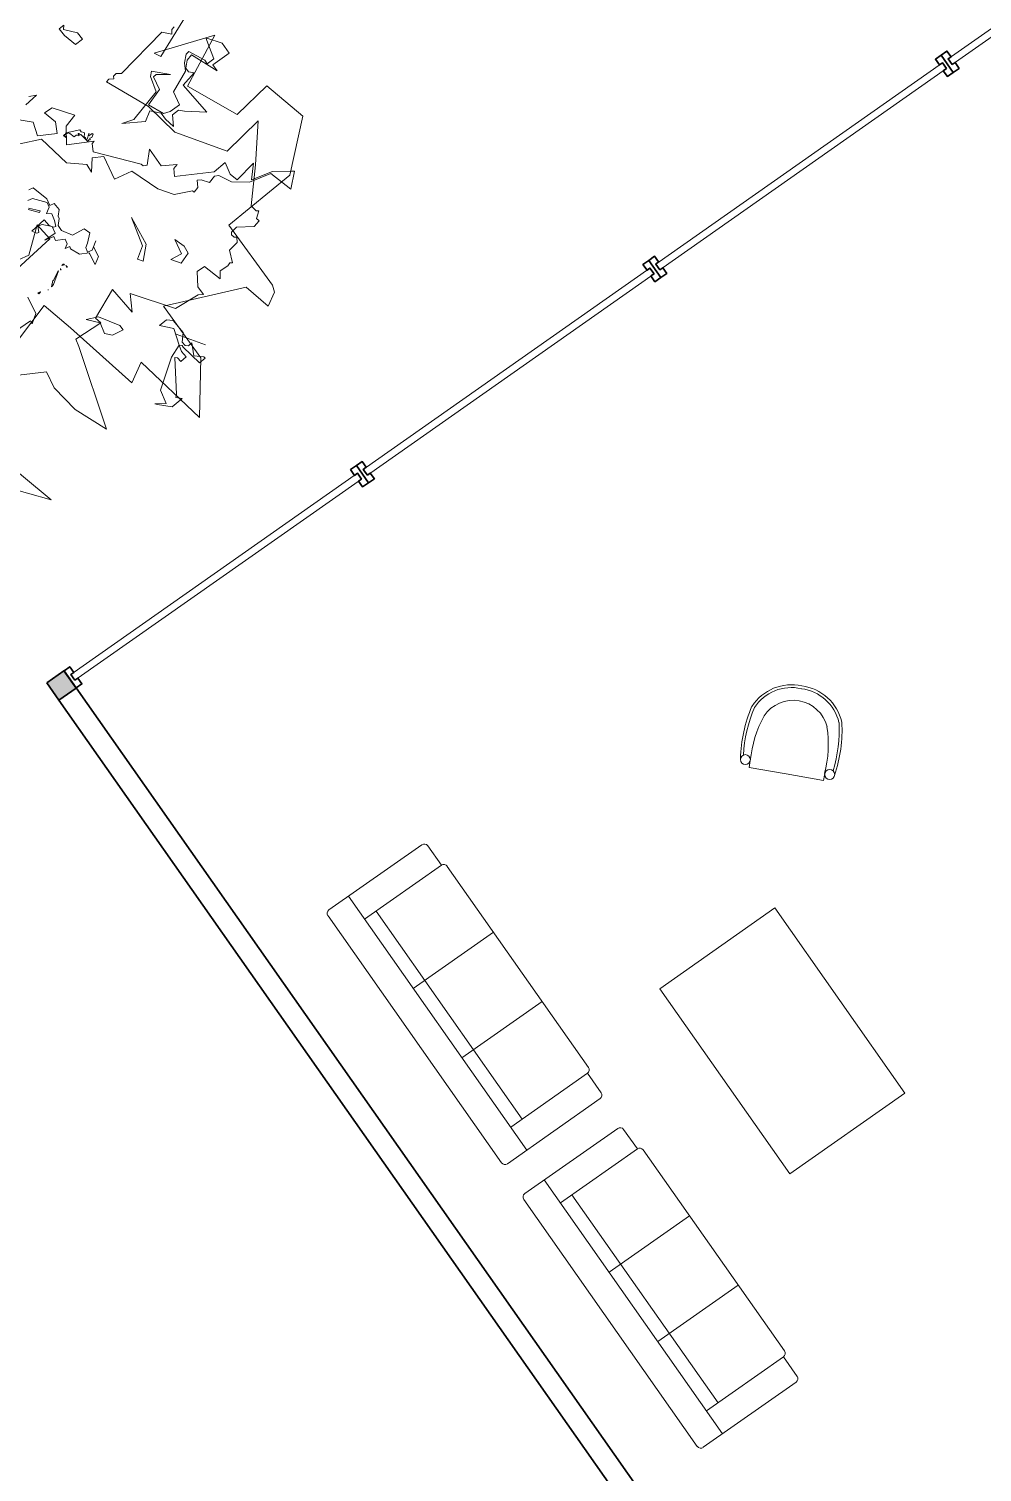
# Model space of a CAD drawing. Header units: metres. Extents: x -71 to 881, y -503 to 661.
# Drawn here: x 164.39 to 171.19, y 484.95 to 495.26 of the extents above; entities that cross this region are included whole.
import ezdxf

# ---------------------------------------------------------------- set-up
doc = ezdxf.new("R2010")
doc.units = ezdxf.units.M
for name, color, linetype, lineweight in [('02. Paredes', 6, 'Continuous', 30), ('03. Esquadria janelas', 2, 'Continuous', 15), ('07. Mobiliário', 51, 'Continuous', 5), ('Parede', 6, 'Continuous', 30)]:
    doc.layers.add(name, color=color, linetype=linetype, lineweight=lineweight)
doc.layers.add('ARBRE', color=100, linetype='Continuous', lineweight=13, true_color=0x00ff3f)

# ---------------------------------------------------------------- blocks, each defined once
blk = doc.blocks.new('WMF2', base_point=(0, 0.01))
at = {"color": 251, "lineweight": 0, "true_color": 0x636466}
for points in [[(52.22, -53.02), (31.88, -54.47), (45.91, -59.56)], [(49.36, -83.76), (46.84, -91.88), (40.14, -89.34), (24.4, -82.93), (24.01, -87.6), (8.81, -80.93), (12.69, -92.64), (23.58, -100.08), (8.83, -109.56), (3.27, -107.44), (3.01, -110.61), (3.9, -111.79), (16.57, -120.44), (8.22, -134.47), (9.81, -146.85), (18.98, -150.2), (22.71, -142.59), (34.39, -144.58), (32.65, -156.43), (43.16, -148.65), (41.63, -148.52), (39.67, -158.01)], [(46.99, -76.49), (41.75, -79.1), (39.13, -76.49), (33.51, -73.76), (26.05, -72.12), (37.25, -86.3), (38.33, -87.51), (34.61, -92.45), (35.99, -92.94), (34.69, -99.75), (29.28, -96.73), (30.97, -100.19), (21.09, -100.49), (17.67, -104.7), (16.66, -105.12), (18.28, -106.23), (19.48, -109.18), (18.41, -110.67), (14.49, -109.41), (15.1, -110.95), (13.93, -112.47), (13.73, -113.15), (13.23, -113.37), (14.72, -115.61), (13.76, -117.64), (14.16, -118.66), (14.68, -118.45), (15.39, -118.76), (15.6, -119.27), (14.94, -120.61), (11.56, -121.96), (10.97, -123.39), (11.67, -123.68), (11.74, -125.32), (12.27, -125.11), (13.58, -125.77), (15.6, -134.05), (18.21, -142.77), (22.11, -134.68), (33.61, -134.71), (40.51, -137.9), (50.45, -139.73), (50.16, -140.44), (49.24, -140.81), (49.44, -141.32), (49.15, -142.04), (48.13, -142.44), (43.19, -153.31), (41.06, -153.59), (41.43, -154.51), (41.13, -155.22)], [(18.5, -90.74), (17.84, -93.61), (20.02, -96.45), (22.98, -96.02), (22.05, -97.63), (20.72, -98), (17.93, -96.37), (17.41, -94.37), (16.65, -93.94), (15.97, -94.11), (15.49, -94.96), (14.21, -92.52), (12.21, -93.06), (11.86, -92.86), (12.6, -91.6), (16.89, -93.51), (17.23, -93.72), (17.84, -93.61), (16.91, -92.52), (15.64, -91.79), (16.37, -90.52), (17.22, -91.02), (17.83, -90.91), (14.87, -83.79), (14.78, -83.17), (13.49, -83.45), (14.87, -81.07), (17.86, -80.56), (18.47, -80.47), (16.28, -81.33), (18.28, -83.52), (18.5, -90.74), (18.5, -90.74)], [(50.63, -92.34), (47.94, -89.66), (47.94, -87.42), (48.41, -87.89), (50.63, -84.84)], [(30.71, -93.26), (29.79, -92.67), (31.51, -90.88), (33.12, -90.61), (34.74, -92.37), (37.69, -92.07), (35.5, -93.43), (30.71, -93.26), (30.71, -93.26)], [(12.72, -95.5), (19.16, -95.5), (12.72, -95.5), (12.72, -95.5)], [(47.28, -95.16), (47.15, -95.21), (47.28, -95.16), (47.28, -95.16)], [(48.48, -94.16), (48.71, -93.73), (48.96, -93.86), (48.64, -94.24), (48.48, -94.16), (48.48, -94.16)], [(58.61, -95.97), (60.32, -95.97), (63.86, -99.98), (59.71, -97.06), (57.39, -99.38), (58.61, -101.21), (59.21, -101.81), (59.21, -103.52), (57.39, -100.59), (55.69, -98.89), (55.08, -98.89), (53.39, -100.59), (53.87, -107.05), (50.45, -105.22), (56.79, -93.05), (56.79, -94.14), (58.61, -95.97), (58.61, -95.97)], [(46.51, -96.62), (46.65, -96.16), (46.74, -95.97), (46.95, -97.29), (46.8, -97.34), (46.58, -99.41), (46.49, -99.57), (46.51, -96.62), (46.51, -96.62)], [(45.08, -100.81), (45.46, -101.12), (45.03, -100.9), (45.08, -100.81), (45.08, -100.81)], [(45.94, -101.27), (45.76, -101.16), (46.23, -100.87), (46.06, -101.21), (45.94, -101.27), (45.94, -101.27)], [(46.06, -100), (46.17, -99.95), (46.26, -100.23), (46.22, -100.08), (46.06, -100), (46.06, -100)], [(41.84, -105.25), (43.62, -104.29), (45.73, -104.74), (46.01, -105.12), (46.77, -104.41), (46.73, -105.44), (47.43, -106.2), (49.22, -105.25), (49.85, -105.94), (51.28, -104.6), (49.82, -106.67), (50.87, -107.74), (52.95, -107.44), (53.69, -106.82), (53.01, -105.71), (53.39, -105.43), (54.48, -105.47), (52.9, -108.54), (51.53, -107.75), (50.51, -107.72), (50.13, -108.07), (50.82, -109.11), (51.79, -110.25), (52.85, -109.93), (52.79, -111.31), (53.49, -112.07), (56.63, -111.82), (57.39, -111.12)], [(56.72, -109.72), (54.29, -109.98), (54.31, -109.62), (56.73, -109.36)], [(57.96, -113.28), (57.27, -113.98), (53.82, -112.76), (52.77, -111.68), (52.09, -112.38), (50.71, -111.59), (50.41, -110.19), (50.06, -109.81), (49.75, -108.42), (48.76, -107.65), (46.27, -107.55), (44.45, -109.59), (43.06, -109.17), (42.78, -107.03), (42.83, -106.03), (42.2, -105.27), (41.44, -105.97), (41.35, -108.07), (41.41, -106.7), (39.72, -105.17), (39.79, -103.4), (41.84, -105.25), (41.84, -105.25)], [(31.94, -110.31), (36.07, -115.05), (31.32, -110.9), (30.71, -107.38), (31.94, -107.38), (31.94, -110.31), (31.94, -110.31)], [(41.84, -105.25), (41.63, -105.03), (41.84, -105.25), (41.84, -105.25)], [(23.77, -111.52), (26.08, -113.84), (23.77, -113.24), (22.56, -112.13), (23.16, -109.69), (25.47, -109.69), (23.77, -111.52), (23.77, -111.52)], [(64.53, -131.41), (63.1, -132.21), (64.5, -129.59)], [(67.74, -125.68), (61.86, -126.76), (60.09, -124.38), (56.38, -126.21), (57.56, -128.41), (60.34, -129.35), (59.17, -130.88), (54.25, -131.01), (55.18, -128.25), (53.81, -124.69), (48.67, -127.32), (48.87, -126.75), (48.11, -125.21), (37.91, -126.12), (37.44, -125.97), (36.67, -126.35), (37.35, -129.67), (33.92, -127.23), (30.88, -128.65), (31.23, -127.59), (30.59, -126.09), (23.17, -129.77), (21.67, -132.34), (19.86, -130.44), (18.12, -129.86), (16.15, -134.19), (15.36, -130.85), (11.87, -133.9), (8.32, -135.28), (7.59, -135.54), (7.07, -131.77), (12.02, -133.45), (15.55, -130.27), (19.06, -129.03), (22.02, -129.38), (22.79, -129), (23.33, -127.38), (25.15, -127.33), (25.92, -126.95), (25.23, -125.56), (25.63, -124.43), (26.08, -124.57), (29.34, -122.59), (32.94, -122.53), (39.22, -124.13), (42.07, -121.37), (45.72, -125.04), (47.88, -123.97), (47.05, -121.13), (48.46, -122.25), (52.55, -121.18), (59.04, -124.03), (62.95, -121.62)], [(54.16, -127.33), (52.25, -128.51), (51.85, -128.21), (51.22, -128.34), (51.11, -128.15), (50.9, -127.48), (50.6, -127.43), (50.52, -127.17), (50.44, -127.11), (50.17, -127.21), (50.23, -128.35), (50.16, -128.51), (50.16, -128.08), (50.07, -128.03), (49.62, -128.66), (49.33, -128.62), (49.38, -127.89), (49.74, -127.62), (49.57, -127.32), (49.82, -127.23), (49.84, -126.81), (51.76, -127.71), (51.74, -127.58), (52.22, -127.74), (52.33, -127.68), (51.98, -127.29), (52.17, -127.38), (52.57, -127.26), (52.83, -126.75), (53.96, -127.11), (54.74, -127.1), (54.8, -126.57), (54.93, -126.53), (54.96, -126.46), (54.93, -126.32), (54.74, -126.22), (54.51, -126.31), (54.41, -126.05), (55.06, -126.28), (54.16, -127.33), (54.16, -127.33)], [(28.56, -153.92), (30.94, -150.53), (29.67, -149.64), (35.82, -150.93), (36.23, -149.61), (35.92, -147.95), (35.22, -147.45), (34.02, -147.66), (35.31, -144.47), (28.78, -140.9), (33.22, -139.51), (34.42, -139.31), (35.29, -137.92), (34.3, -135.76), (36.32, -136.63), (37.59, -137.52), (39.98, -137.11), (40.07, -134.73), (44.54, -132.73), (42.46, -134.33), (40.08, -141.29), (42.26, -143.89), (42.45, -144.97), (38.49, -145.64), (41.28, -144.68), (41.66, -143.99), (39.59, -141.99), (40.67, -138.22), (37.1, -137.61), (35.99, -138.41), (34.61, -140.39), (36.71, -142.49), (35.82, -147.35), (36.59, -148.94), (36.91, -150.74), (36.53, -151.43), (32.84, -150.83), (32.14, -150.33), (31.15, -151.75), (34.23, -155.28), (30.66, -155.41), (28.56, -153.92), (28.56, -153.92)], [(59.05, -144.81), (61.87, -145.83), (63.32, -146.72), (62.67, -147.76), (62.48, -146.91), (59.55, -147.25), (58.09, -146.36), (59.05, -144.81), (59.05, -144.81)]]:
    blk.add_lwpolyline(points, dxfattribs=at)
blk = doc.blocks.new('pilar')
h = blk.add_hatch(color=6)
h.dxf.hatch_style = 1
h.paths.add_polyline_path([(581.948, 175.423), (582.098, 175.423), (582.098, 175.573), (581.948, 175.573)])
at = {"layer": 'Parede'}
blk.add_lwpolyline([(581.948, 175.423), (582.098, 175.423), (582.098, 175.573), (581.948, 175.573)], close=True, dxfattribs=at)

msp = doc.modelspace()

# ---------------------------------------------------------------- linework, layer by layer
at = {"layer": '02. Paredes'}
for p, q in [((174.845, 476.14), (164.723, 490.555)), ((174.721, 476.056), (164.6, 490.468))]:
    msp.add_line(p, q, dxfattribs=at)
for points in [[(170.935, 494.978), (170.913, 494.963), (170.942, 494.922), (170.984, 494.951), (170.898, 495.074), (170.856, 495.045), (170.885, 495.004), (170.906, 495.019), (170.935, 494.978)], [(170.976, 495.007), (170.997, 495.021), (171.025, 494.98), (170.984, 494.951), (170.898, 495.074), (170.939, 495.103), (170.968, 495.062), (170.947, 495.047), (170.976, 495.007)], [(168.848, 493.512), (168.826, 493.497), (168.855, 493.456), (168.897, 493.486), (168.811, 493.608), (168.769, 493.579), (168.798, 493.538), (168.819, 493.553), (168.848, 493.512)], [(168.889, 493.541), (168.91, 493.556), (168.939, 493.515), (168.897, 493.486), (168.811, 493.608), (168.852, 493.638), (168.881, 493.597), (168.86, 493.582), (168.889, 493.541)], [(166.802, 492.075), (166.823, 492.09), (166.852, 492.049), (166.81, 492.02), (166.724, 492.143), (166.765, 492.172), (166.794, 492.131), (166.773, 492.116), (166.802, 492.075)], [(166.761, 492.047), (166.739, 492.032), (166.768, 491.991), (166.81, 492.02), (166.724, 492.143), (166.682, 492.114), (166.711, 492.073), (166.732, 492.088), (166.761, 492.047)], [(164.715, 490.61), (164.736, 490.625), (164.765, 490.584), (164.723, 490.555), (164.637, 490.677), (164.678, 490.707), (164.707, 490.666), (164.686, 490.651), (164.715, 490.61)]]:
    msp.add_lwpolyline(points, dxfattribs=at)
at = {"layer": '03. Esquadria janelas'}
for points in [[(170.976, 495.007), (172.546, 496.109), (172.517, 496.15), (170.947, 495.047)], [(168.889, 493.541), (170.935, 494.978), (170.906, 495.019), (168.86, 493.582)], [(166.802, 492.075), (168.848, 493.512), (168.819, 493.553), (166.773, 492.116)], [(164.715, 490.61), (166.761, 492.047), (166.732, 492.088), (164.686, 490.651)]]:
    msp.add_lwpolyline(points, close=True, dxfattribs=at)
at = {"layer": '07. Mobiliário'}
for p, q in [((169.535, 490.037), (169.527, 489.987)), ((169.527, 489.987), (169.792, 489.941)), ((170.058, 489.894), (169.792, 489.941)), ((170.067, 489.943), (170.058, 489.894)), ((166.528, 488.97), (167.191, 489.435)), ((167.233, 489.428), (167.33, 489.289)), ((166.782, 488.904), (167.33, 489.289)), ((167.372, 489.281), (168.381, 487.845)), ((166.667, 489.067), (167.94, 487.255)), ((166.521, 488.928), (167.759, 487.164)), ((166.864, 488.961), (167.907, 487.476)), ((167.703, 488.811), (167.13, 488.409)), ((168.05, 488.316), (167.477, 487.914)), ((167.825, 487.418), (168.373, 487.803)), ((168.373, 487.803), (168.471, 487.664)), ((167.801, 487.157), (168.464, 487.623)), ((167.926, 486.944), (168.589, 487.41)), ((168.631, 487.402), (168.729, 487.263)), ((168.18, 486.878), (168.729, 487.263)), ((168.77, 487.256), (169.779, 485.82)), ((168.065, 487.042), (169.338, 485.229)), ((168.262, 486.936), (169.305, 485.45)), ((167.919, 486.902), (169.157, 485.139)), ((169.101, 486.785), (168.528, 486.383)), ((169.448, 486.29), (168.876, 485.888)), ((169.223, 485.393), (169.772, 485.778)), ((169.772, 485.778), (169.869, 485.639)), ((169.199, 485.132), (169.862, 485.597))]:
    msp.add_line(p, q, dxfattribs=at)
msp.add_lwpolyline([(169.817, 487.085), (170.639, 487.662), (169.711, 488.984), (168.889, 488.406)], close=True, dxfattribs=at)
for centre in [(169.5, 490.043), (170.102, 489.937)]:
    msp.add_circle(centre, 0.0357, dxfattribs=at)
for centre, radius, start, end in [((169.829, 490.243), 0.335, 77.1881, 147.356), ((169.829, 490.243), 0.315, 77.1881, 147.0471), ((169.861, 490.237), 0.315, 13.0139, 82.8729), ((169.861, 490.237), 0.335, 12.705, 82.8729), ((170.505, 490.021), 1.04, 157.1756, 178.4341), ((170.505, 490.021), 1.02, 157.2731, 176.9067), ((169.843, 490.213), 0.254, 80.6378, 145.4459), ((169.838, 490.214), 0.254, 14.6151, 79.4232), ((170.383, 489.951), 0.852, 151.5673, 174.2542), ((169.15, 490.259), 1.02, 343.1543, 2.788), ((169.15, 490.259), 1.04, 341.627, 2.8855), ((169.24, 490.152), 0.852, 345.8068, 8.4938), ((167.208, 489.411), 0.03, 35.0779, 125.0779), ((167.348, 489.264), 0.03, 35.0779, 125.0779), ((166.545, 488.945), 0.03, 125.0779, 215.0779), ((168.356, 487.828), 0.03, 305.0779, 35.0779), ((168.446, 487.647), 0.03, 305.0779, 35.0779), ((168.606, 487.385), 0.03, 35.0779, 125.0779), ((168.746, 487.239), 0.03, 35.0779, 125.0779), ((167.784, 487.182), 0.03, 215.0779, 305.0779), ((167.943, 486.92), 0.03, 125.0779, 215.0779), ((169.754, 485.803), 0.03, 305.0779, 35.0779), ((169.845, 485.622), 0.03, 305.0779, 35.0779), ((169.182, 485.156), 0.03, 215.0779, 305.0779)]:
    msp.add_arc(centre, radius, start, end, dxfattribs=at)

# ---------------------------------------------------------------- block references
at = {"xscale": -1, "rotation": 215.0778726686951}
msp.add_blockref('pilar', (-412.55, 299.713), dxfattribs=at)
at = {"layer": 'ARBRE', "color": 251, "lineweight": 5, "true_color": 0x636466, "xscale": 0.03451886634015593, "yscale": 0.03451886634015593, "zscale": 0.03451886634015593, "rotation": 160.1685466476646}
msp.add_blockref('WMF2', (164.941, 489.755), dxfattribs=at)

doc.saveas('drawing.dxf')
